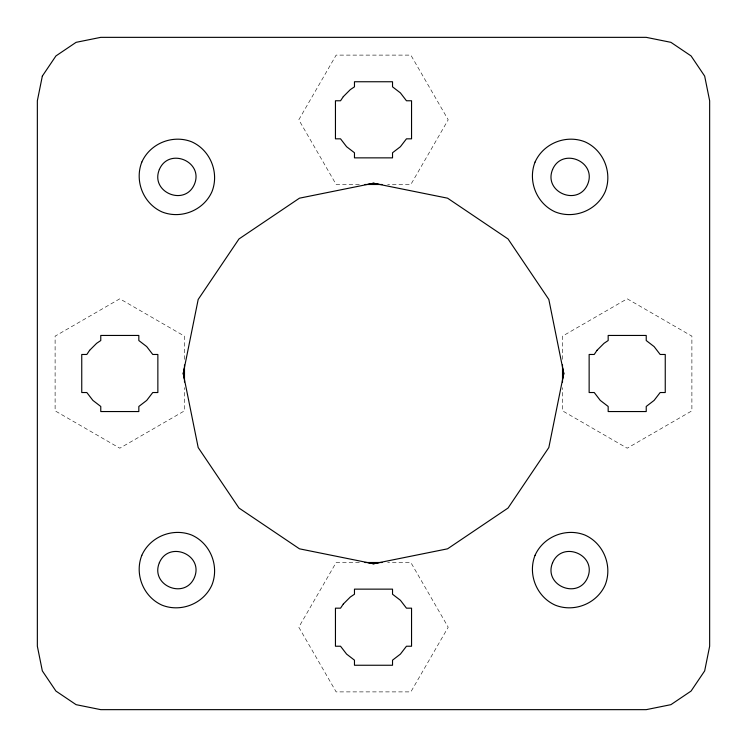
<?xml version="1.0" encoding="UTF-8"?>
<svg xmlns="http://www.w3.org/2000/svg" width="747" height="747" viewBox="0 0 747 747"><rect width="100%" height="100%" fill="white"/><g stroke="black" fill="none" stroke-linecap="round" stroke-linejoin="round"><path stroke-width="0.56" stroke-dasharray="3.73 2.8" d="M359.335 184.49L336.15 184.49L298.8 119.8L336.15 55.11L410.85 55.11L448.2 119.8L410.85 184.49L387.665 184.49M359.335 562.51L336.15 562.51L298.8 627.2L336.15 691.89L410.85 691.89L448.2 627.2L410.85 562.51L387.674 562.51M562.51 359.316L562.51 336.15L627.2 298.8L691.89 336.15L691.89 410.85L627.2 448.2L562.51 410.85L562.51 387.684M184.49 359.344L184.49 336.15L119.8 298.8L55.11 336.15L55.11 410.85L119.8 448.2L184.49 410.85L184.49 387.656"/><path stroke-width="1.12" d="M184.49 367.664L183.239 373.5L198.188 447.556L238.975 508.035L299.454 548.821L373.509 563.77L447.565 548.821L508.044 508.035L548.83 447.556L563.78 373.5L548.83 299.444L508.044 238.965L447.565 198.179L373.509 183.23L299.454 198.179L238.975 238.965L198.188 299.444L183.239 373.5L184.49 379.336M562.51 379.336L563.78 373.5L562.51 367.664M379.336 562.51L373.509 563.77L367.664 562.51M367.664 184.49L373.509 183.23L379.336 184.49M364.975 184.49L382.034 184.49M364.966 562.51L382.044 562.51M562.51 364.928L562.51 382.072M184.49 365.003L184.49 381.997M42.336 76.091L37.35 100.77L37.35 646.23L42.336 670.909L55.932 691.068L76.091 704.664L100.77 709.65L646.23 709.65L670.909 704.664L691.068 691.068L704.664 670.909L709.65 646.23L709.65 100.77L704.664 76.091L691.068 55.932L670.909 42.336L646.23 37.35L100.77 37.35L76.091 42.336L55.932 55.932L42.336 76.091M141.827 162.071C134.311 181.063 143.377 203.642 162.08 211.952C181.073 219.469 203.642 210.402 211.952 191.699C219.469 172.706 210.411 150.138 191.708 141.818C172.716 134.301 150.138 143.368 141.827 162.071M159.363 169.476C149.886 192.203 184.77 206.854 194.425 184.294C203.903 161.567 169.009 146.916 159.363 169.476M141.827 555.31C134.311 574.294 143.377 596.872 162.08 605.182C181.073 612.699 203.642 603.641 211.952 584.929C219.469 565.937 210.411 543.368 191.708 535.057C172.716 527.541 150.138 536.598 141.827 555.31M159.363 562.715C149.886 585.433 184.77 600.084 194.425 577.524C203.903 554.806 169.009 540.146 159.363 562.715M535.057 162.071C527.55 181.063 536.607 203.642 555.31 211.952C574.303 219.469 596.881 210.402 605.191 191.699C612.708 172.706 603.641 150.138 584.938 141.818C565.946 134.301 543.377 143.368 535.057 162.071M552.593 169.476C543.116 192.203 578.01 206.854 587.656 184.294C597.133 161.567 562.239 146.916 552.593 169.476M535.057 555.31C527.55 574.294 536.607 596.872 555.31 605.182C574.303 612.699 596.881 603.641 605.191 584.929C612.708 565.937 603.641 543.368 584.938 535.057C565.946 527.541 543.377 536.598 535.057 555.31M552.593 562.715C543.116 585.433 578.01 600.084 587.656 577.524C597.133 554.806 562.239 540.146 552.593 562.715M89.612 350.324L86.839 354.47L81.75 354.47L81.75 392.53L86.839 392.53L92.899 400.411L100.77 406.461L100.77 411.55L138.83 411.55L138.83 406.461L146.711 400.411L152.761 392.53L157.86 392.53L157.86 354.47L152.761 354.47L146.711 346.589L138.83 340.539L138.83 335.45L100.77 335.45L100.77 340.539L96.634 343.312L89.612 350.324M343.312 96.634L340.539 100.77L335.45 100.77L335.45 138.83L340.539 138.83L346.589 146.711L354.47 152.761L354.47 157.86L392.53 157.86L392.53 152.761L400.411 146.711L406.461 138.83L411.55 138.83L411.55 100.77L406.461 100.77L400.411 92.899L392.53 86.839L392.53 81.75L354.47 81.75L354.47 86.839L350.324 89.612L343.312 96.634M343.312 604.024L340.539 608.17L335.45 608.17L335.45 646.23L340.539 646.23L346.589 654.101L354.47 660.161L354.47 665.25L392.53 665.25L392.53 660.161L400.411 654.101L406.461 646.23L411.55 646.23L411.55 608.17L406.461 608.17L400.411 600.289L392.53 594.238L392.53 589.14L354.47 589.14L354.47 594.238L350.324 597.012L343.312 604.024M597.012 350.324L594.238 354.47L589.14 354.47L589.14 392.53L594.238 392.53L600.289 400.411L608.17 406.461L608.17 411.55L646.23 411.55L646.23 406.461L654.101 400.411L660.161 392.53L665.25 392.53L665.25 354.47L660.161 354.47L654.101 346.589L646.23 340.539L646.23 335.45L608.17 335.45L608.17 340.539L604.024 343.312L597.012 350.324"/></g></svg>
